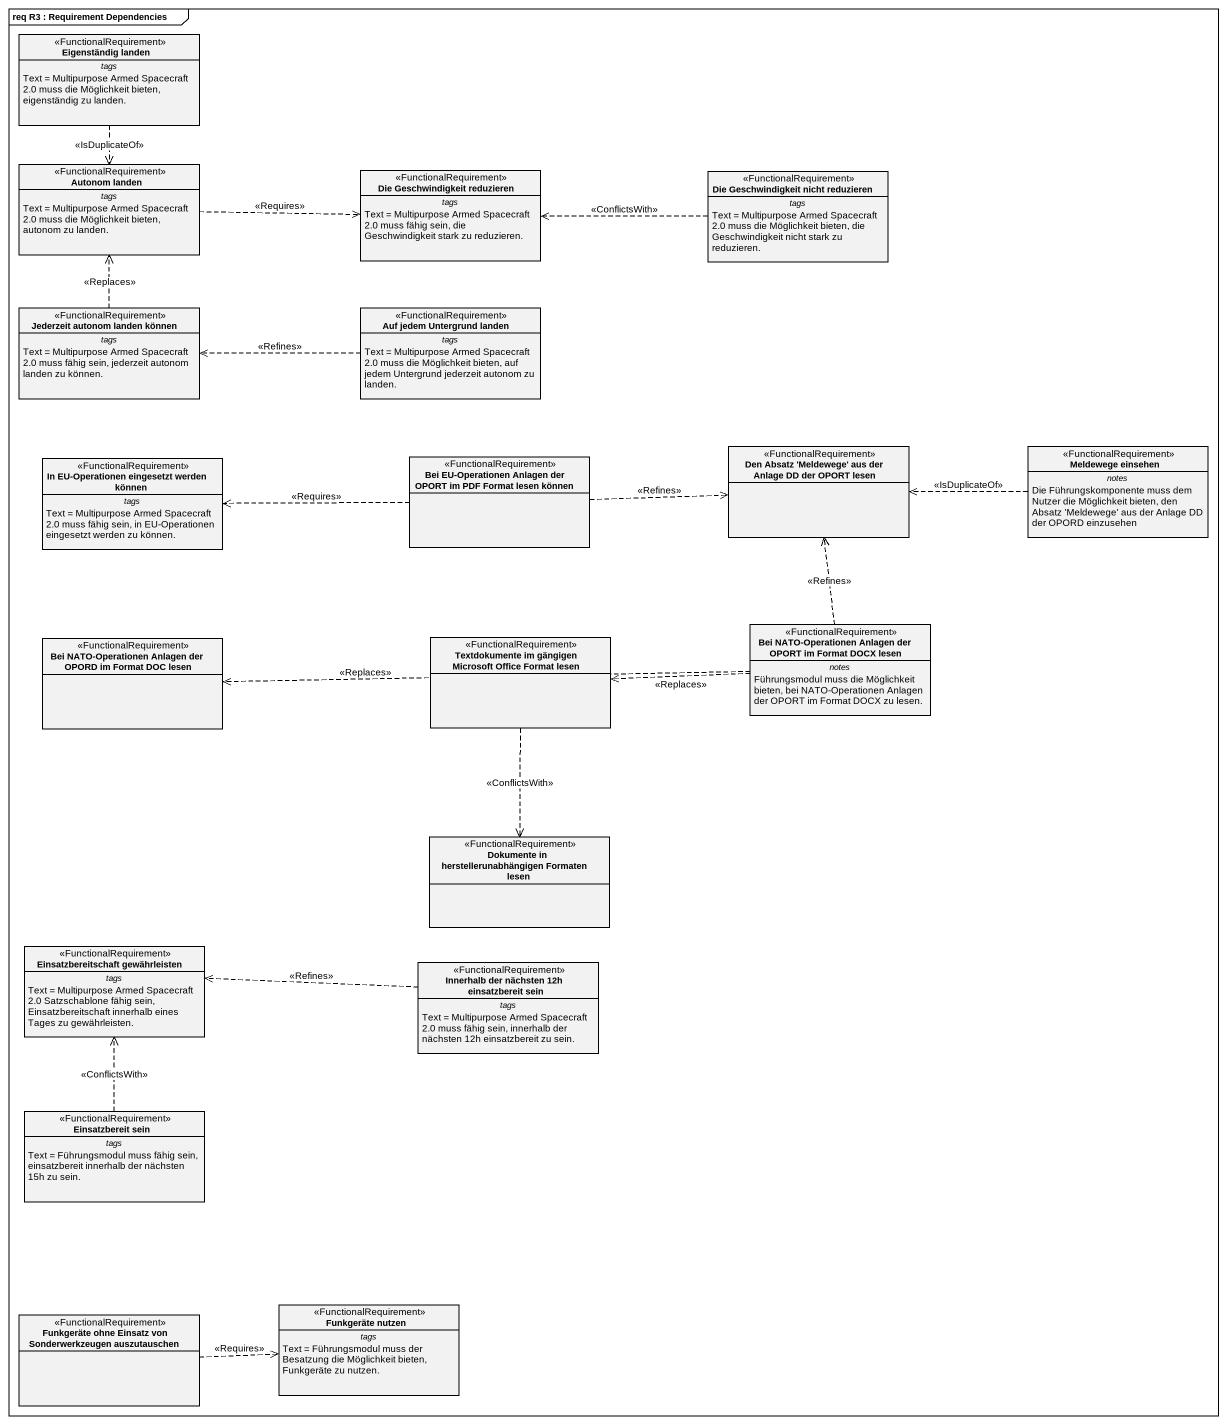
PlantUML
@startuml
mainframe req R3 : Requirement Dependencies
hide circle
hide empty members
class "Eigenständig landen" as Eigenständig_landen <<FunctionalRequirement>> {
  -- tags --
  Text = Multipurpose Armed Spacecraft 2.0 muss die Möglichkeit bieten, eigenständig zu landen.
}
class "Autonom landen" as Autonom_landen <<FunctionalRequirement>> {
  -- tags --
  Text = Multipurpose Armed Spacecraft 2.0 muss die Möglichkeit bieten, autonom zu landen.
}
class "Die Geschwindigkeit reduzieren" as Die_Geschwindigkeit <<FunctionalRequirement>> {
  -- tags --
  Text = Multipurpose Armed Spacecraft 2.0 muss fähig sein, die Geschwindigkeit stark zu reduzieren.
}
class "Die Geschwindigkeit nicht reduzieren" as Die_Geschwindigkeit_nicht <<FunctionalRequirement>> {
  -- tags --
  Text = Multipurpose Armed Spacecraft 2.0 muss die Möglichkeit bieten, die Geschwindigkeit nicht stark zu reduzieren.
}
class "Jederzeit autonom landen können" as Jederzeit_autonom_landen <<FunctionalRequirement>> {
  -- tags --
  Text = Multipurpose Armed Spacecraft 2.0 muss fähig sein, jederzeit autonom landen zu können.
}
class "Auf jedem Untergrund landen" as Auf_jedem_Untergrund_landen <<FunctionalRequirement>> {
  -- tags --
  Text = Multipurpose Armed Spacecraft 2.0 muss die Möglichkeit bieten, auf jedem Untergrund jederzeit autonom zu landen.
}
class "In EU-Operationen eingesetzt werden können" as In_EU_Operationen <<FunctionalRequirement>> {
  -- tags --
  Text = Multipurpose Armed Spacecraft 2.0 muss fähig sein, in EU-Operationen eingesetzt werden zu können.
}
class "Bei EU-Operationen Anlagen der OPORT im PDF Format lesen können" as Bei_EU_Operationen_Anlagen <<FunctionalRequirement>>
class "Den Absatz 'Meldewege' aus der Anlage DD der OPORT lesen" as Den_Absatz_Meldewege_aus <<FunctionalRequirement>>
class "Meldewege einsehen" as Meldewege_einsehen <<FunctionalRequirement>> {
  -- notes --
  Die Führungskomponente muss dem Nutzer die Möglichkeit bieten, den Absatz 'Meldewege' aus der Anlage DD der OPORD einzusehen
}
class "Bei NATO-Operationen Anlagen der OPORD im Format DOC lesen" as Bei_NATO_Operationen <<FunctionalRequirement>>
class "Textdokumente im gängigen Microsoft Office Format lesen" as Textdokumente_im_gängigen <<FunctionalRequirement>>
class "Bei NATO-Operationen Anlagen der OPORT im Format DOCX lesen" as Bei_NATO_Operationen_2 <<FunctionalRequirement>> {
  -- notes --
  Führungsmodul muss die Möglichkeit bieten, bei NATO-Operationen Anlagen der OPORT im Format DOCX zu lesen.
}
class "Dokumente in herstellerunabhängigen Formaten lesen" as Dokumente_in <<FunctionalRequirement>>
class "Einsatzbereitschaft gewährleisten" as Einsatzbereitschaft <<FunctionalRequirement>> {
  -- tags --
  Text = Multipurpose Armed Spacecraft 2.0 Satzschablone fähig sein, Einsatzbereitschaft innerhalb eines Tages zu gewährleisten.
}
class "Innerhalb der nächsten 12h einsatzbereit sein" as Innerhalb_der_nächsten_12h <<FunctionalRequirement>> {
  -- tags --
  Text = Multipurpose Armed Spacecraft 2.0 muss fähig sein, innerhalb der nächsten 12h einsatzbereit zu sein.
}
class "Einsatzbereit sein" as Einsatzbereit_sein <<FunctionalRequirement>> {
  -- tags --
  Text = Führungsmodul muss fähig sein, einsatzbereit innerhalb der nächsten 15h zu sein.
}
class "Funkgeräte ohne Einsatz von Sonderwerkzeugen auszutauschen" as Funkgeräte_ohne_Einsatz_von <<FunctionalRequirement>>
class "Funkgeräte nutzen" as Funkgeräte_nutzen <<FunctionalRequirement>> {
  -- tags --
  Text = Führungsmodul muss der Besatzung die Möglichkeit bieten, Funkgeräte zu nutzen.
}
Eigenständig_landen ..> Autonom_landen : <<IsDuplicateOf>>
Autonom_landen .right.> Die_Geschwindigkeit : <<Requires>>
Die_Geschwindigkeit_nicht .left.> Die_Geschwindigkeit : <<ConflictsWith>>
Jederzeit_autonom_landen .up.> Autonom_landen : <<Replaces>>
Auf_jedem_Untergrund_landen .left.> Jederzeit_autonom_landen : <<Refines>>
Bei_EU_Operationen_Anlagen .left.> In_EU_Operationen : <<Requires>>
Bei_EU_Operationen_Anlagen .right.> Den_Absatz_Meldewege_aus : <<Refines>>
Meldewege_einsehen .left.> Den_Absatz_Meldewege_aus : <<IsDuplicateOf>>
Textdokumente_im_gängigen ..> Dokumente_in : <<ConflictsWith>>
Bei_NATO_Operationen_2 .up.> Den_Absatz_Meldewege_aus : <<Refines>>
Bei_NATO_Operationen_2 .left.> Bei_NATO_Operationen : <<Replaces>>
Bei_NATO_Operationen_2 .left.> Textdokumente_im_gängigen : <<Replaces>>
Innerhalb_der_nächsten_12h .left.> Einsatzbereitschaft : <<Refines>>
Einsatzbereit_sein .up.> Einsatzbereitschaft : <<ConflictsWith>>
Funkgeräte_ohne_Einsatz_von .right.> Funkgeräte_nutzen : <<Requires>>
@enduml
